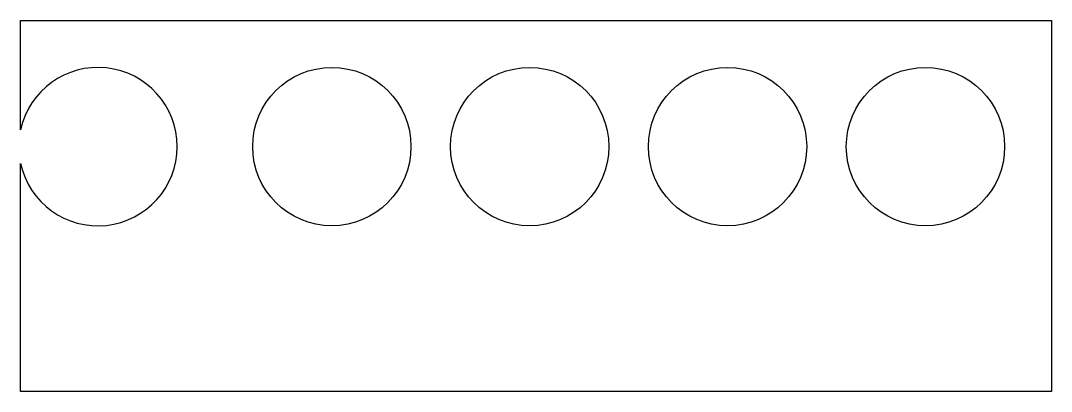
# Model space of a CAD drawing. Header units: millimetres. Extents: x 129.6 to 158.2, y -37.8 to -27.4.
import ezdxf

# ---------------------------------------------------------------- set-up
doc = ezdxf.new("R2010")
doc.units = ezdxf.units.MM

msp = doc.modelspace()

# ---------------------------------------------------------------- linework, layer by layer
for p, q in [((129.6, -30.484), (129.6, -27.45)), ((129.6, -27.45), (158.25, -27.45)), ((158.25, -27.45), (158.25, -37.75)), ((129.6, -37.75), (129.6, -31.416)), ((158.25, -37.75), (129.6, -37.75))]:
    msp.add_line(p, q)
for centre in [(138.25, -30.95), (143.75, -30.95), (149.25, -30.95), (154.75, -30.95)]:
    msp.add_circle(centre, 2.2)
for start, end in [(0, 167.7612), (192.2388, 360)]:
    msp.add_arc((131.75, -30.95), 2.2, start, end)

doc.saveas('drawing.dxf')
